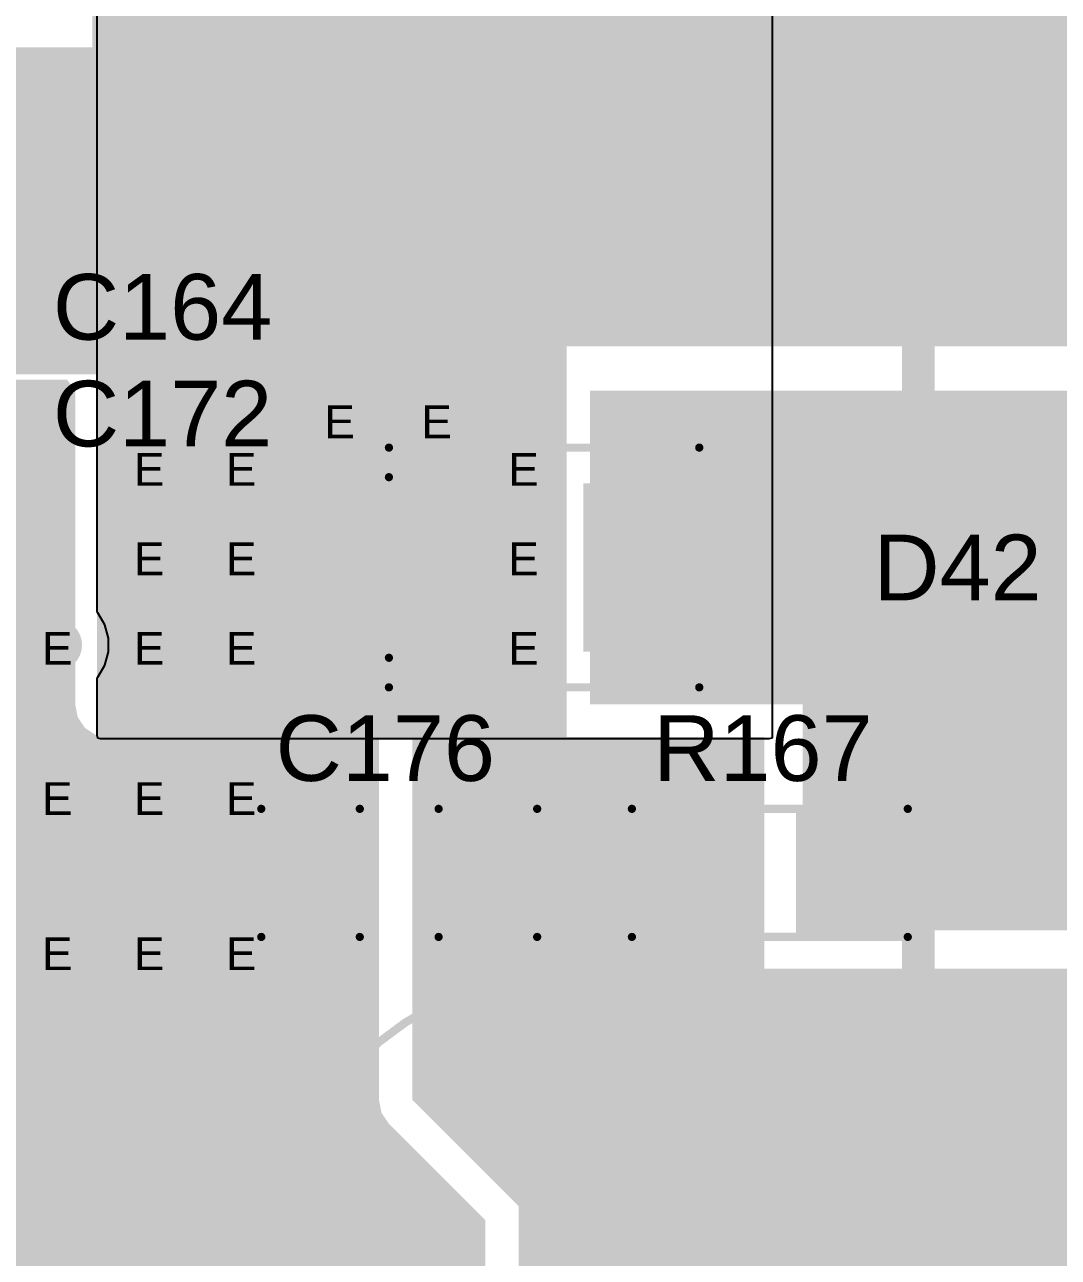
# Model space of a CAD drawing. Header units: inches. Extents: x 68 to 568, y 3 to 460.
# Drawn here: x 169.54 to 185.53, y 121.62 to 140.69 of the extents above; entities that cross this region are included whole.
import ezdxf

# ---------------------------------------------------------------- set-up
doc = ezdxf.new("R2010")
doc.units = ezdxf.units.IN
for name, color, linetype in [('Bottom Layer', 5, 'Continuous'), ('Bottom Solder', 6, 'Continuous'), ('Drill Drawing', 1, 'Continuous'), ('Layer 1', 16, 'Continuous'), ('Layer 2', 76, 'Continuous'), ('Multi-Layer', 9, 'Continuous'), ('Pad Holes', 156, 'Continuous'), ('Top Layer', 1, 'Continuous'), ('Top Overlay', 2, 'Continuous'), ('Top Paste', 8, 'Continuous'), ('Top Solder', 216, 'Continuous'), ('Via Holes', 16, 'Continuous')]:
    doc.layers.add(name, color=color, linetype=linetype)
doc.styles.add('Arial', font='', dxfattribs={"height": 0.2})
doc.styles.get('Arial').set_extended_font_data('Arial')

# ---------------------------------------------------------------- blocks, each defined once
blk = doc.blocks.new('R___1206_207')
at = {"layer": 'Top Layer'}
for points in [[(-2.032, 0.889), (-0.508, 0.889), (-0.508, -0.889), (-2.032, -0.889)], [(0.508, 0.889), (2.032, 0.889), (2.032, -0.889), (0.508, -0.889)]]:
    blk.add_hatch(color=1, dxfattribs=at).paths.add_polyline_path(points)
at = {"layer": 'Top Paste'}
for points in [[(-2.032, 0.889), (-0.508, 0.889), (-0.508, -0.889), (-2.032, -0.889)], [(0.508, 0.889), (2.032, 0.889), (2.032, -0.889), (0.508, -0.889)]]:
    blk.add_hatch(color=8, dxfattribs=at).paths.add_polyline_path(points)
at = {"layer": 'Top Solder'}
for points in [[(-2.1336, 0.9905999999999999), (-0.4064, 0.9905999999999999), (-0.4064, -0.9905999999999999), (-2.1336, -0.9905999999999999)], [(0.4064, 0.9905999999999999), (2.1336, 0.9905999999999999), (2.1336, -0.9905999999999999), (0.4064, -0.9905999999999999)]]:
    blk.add_hatch(color=216, dxfattribs=at).paths.add_polyline_path(points)
at = {"layer": 'Top Overlay'}
for points in [[(-2.1336, 0.9905999999999999, 0.127, 0.127, 0), (2.1336, 0.9905999999999999, 0.127, 0.127, 0)], [(-2.1336, -0.9905999999999999, 0.127, 0.127, 0), (-2.1336, 0.9905999999999999, 0.127, 0.127, 0)], [(2.1336, -0.9905999999999999, 0.127, 0.127, 0), (2.1336, 0.9905999999999999, 0.127, 0.127, 0)], [(-2.1336, -0.9905999999999999, 0.127, 0.127, 0), (2.1336, -0.9905999999999999, 0.127, 0.127, 0)]]:
    blk.add_lwpolyline(points, format="xyseb", dxfattribs=at)
for points in [[(-2.16535, 0.9905999999999999, 0.0635, 0.0635, 1), (-2.10185, 0.9905999999999999, 0.0635, 0.0635, 1)], [(-2.16535, 0.9905999999999999, 0.0635, 0.0635, 1), (-2.10185, 0.9905999999999999, 0.0635, 0.0635, 1)], [(2.10185, 0.9905999999999999, 0.0635, 0.0635, 1), (2.16535, 0.9905999999999999, 0.0635, 0.0635, 1)], [(2.10185, 0.9905999999999999, 0.0635, 0.0635, 1), (2.16535, 0.9905999999999999, 0.0635, 0.0635, 1)], [(-2.16535, -0.9905999999999999, 0.0635, 0.0635, 1), (-2.10185, -0.9905999999999999, 0.0635, 0.0635, 1)], [(-2.16535, -0.9905999999999999, 0.0635, 0.0635, 1), (-2.10185, -0.9905999999999999, 0.0635, 0.0635, 1)], [(2.10185, -0.9905999999999999, 0.0635, 0.0635, 1), (2.16535, -0.9905999999999999, 0.0635, 0.0635, 1)], [(2.10185, -0.9905999999999999, 0.0635, 0.0635, 1), (2.16535, -0.9905999999999999, 0.0635, 0.0635, 1)]]:
    blk.add_lwpolyline(points, format="xyseb", close=True, dxfattribs=at)
blk = doc.blocks.new('SMB__217')
at = {"layer": 'Top Layer'}
for points in [[(-3.70000022, -1.20000014), (-3.70000022, 1.20000014), (-0.90000074, 1.20000014), (-0.90000074, -1.20000014)], [(0.90000074, -1.20000014), (0.90000074, 1.20000014), (3.70000022, 1.20000014), (3.70000022, -1.20000014)]]:
    blk.add_hatch(color=1, dxfattribs=at).paths.add_polyline_path(points)
at = {"layer": 'Top Overlay'}
for points in [[(2.59094224, 1.24359924), (4.826142239999999, 1.24359924), (4.826142239999999, 1.90399924), (2.59094224, 1.90399924)], [(3.733942239999999, -1.65200076), (4.826142239999999, -1.65200076), (4.826142239999999, 1.34519924), (3.733942239999999, 1.34519924)], [(2.59094224, -1.90600076), (4.826142239999999, -1.90600076), (4.826142239999999, -1.24560076), (2.59094224, -1.24560076)]]:
    blk.add_hatch(color=2, dxfattribs=at).paths.add_polyline_path(points)
at = {"layer": 'Top Paste'}
for points in [[(-3.70000022, -1.20000014), (-3.70000022, 1.20000014), (-0.90000074, 1.20000014), (-0.90000074, -1.20000014)], [(0.90000074, -1.20000014), (0.90000074, 1.20000014), (3.70000022, 1.20000014), (3.70000022, -1.20000014)]]:
    blk.add_hatch(color=8, dxfattribs=at).paths.add_polyline_path(points)
at = {"layer": 'Top Solder'}
for points in [[(-3.80160022, -1.30160014), (-3.80160022, 1.30160014), (-0.7984007399999999, 1.30160014), (-0.7984007399999999, -1.30160014)], [(0.7984007399999999, -1.30160014), (0.7984007399999999, 1.30160014), (3.80160022, 1.30160014), (3.80160022, -1.30160014)]]:
    blk.add_hatch(color=216, dxfattribs=at).paths.add_polyline_path(points)
at = {"layer": 'Top Overlay'}
for points in [[(-2.2098, 1.397, 0.127, 0.127, 0), (-2.2098, 1.8542, 0.127, 0.127, 0)], [(-2.2098, 1.8542, 0.127, 0.127, 0), (2.5908, 1.8542, 0.127, 0.127, 0)], [(-2.2098, -1.8542, 0.127, 0.127, 0), (-2.2098, -1.397, 0.127, 0.127, 0)], [(-2.2098, -1.8542, 0.127, 0.127, 0), (2.5908, -1.8542, 0.127, 0.127, 0)]]:
    blk.add_lwpolyline(points, format="xyseb", dxfattribs=at)
for points in [[(-2.24155, 1.8542, 0.0635, 0.0635, 1), (-2.17805, 1.8542, 0.0635, 0.0635, 1)], [(-2.24155, 1.8542, 0.0635, 0.0635, 1), (-2.17805, 1.8542, 0.0635, 0.0635, 1)], [(2.55905, 1.8542, 0.0635, 0.0635, 1), (2.62255, 1.8542, 0.0635, 0.0635, 1)], [(-2.24155, 1.397, 0.0635, 0.0635, 1), (-2.17805, 1.397, 0.0635, 0.0635, 1)], [(-2.24155, -1.397, 0.0635, 0.0635, 1), (-2.17805, -1.397, 0.0635, 0.0635, 1)], [(-2.24155, -1.8542, 0.0635, 0.0635, 1), (-2.17805, -1.8542, 0.0635, 0.0635, 1)], [(-2.24155, -1.8542, 0.0635, 0.0635, 1), (-2.17805, -1.8542, 0.0635, 0.0635, 1)], [(2.55905, -1.8542, 0.0635, 0.0635, 1), (2.62255, -1.8542, 0.0635, 0.0635, 1)]]:
    blk.add_lwpolyline(points, format="xyseb", close=True, dxfattribs=at)
blk = doc.blocks.new('C___1206_240')
at = {"layer": 'Top Layer'}
for points in [[(-2.032, 0.889), (-0.508, 0.889), (-0.508, -0.889), (-2.032, -0.889)], [(0.508, 0.889), (2.032, 0.889), (2.032, -0.889), (0.508, -0.889)]]:
    blk.add_hatch(color=1, dxfattribs=at).paths.add_polyline_path(points)
at = {"layer": 'Top Paste'}
for points in [[(-2.032, 0.889), (-0.508, 0.889), (-0.508, -0.889), (-2.032, -0.889)], [(0.508, 0.889), (2.032, 0.889), (2.032, -0.889), (0.508, -0.889)]]:
    blk.add_hatch(color=8, dxfattribs=at).paths.add_polyline_path(points)
at = {"layer": 'Top Solder'}
for points in [[(-2.1336, 0.9905999999999999), (-0.4064, 0.9905999999999999), (-0.4064, -0.9905999999999999), (-2.1336, -0.9905999999999999)], [(0.4064, 0.9905999999999999), (2.1336, 0.9905999999999999), (2.1336, -0.9905999999999999), (0.4064, -0.9905999999999999)]]:
    blk.add_hatch(color=216, dxfattribs=at).paths.add_polyline_path(points)
at = {"layer": 'Top Overlay'}
for points in [[(-2.1336, -0.9905999999999999, 0.127, 0.127, 0), (-2.1336, 0.9905999999999999, 0.127, 0.127, 0)], [(-2.1336, 0.9905999999999999, 0.127, 0.127, 0), (-0.6096, 0.9905999999999999, 0.127, 0.127, 0)], [(0.6096, 0.9905999999999999, 0.127, 0.127, 0), (2.1336, 0.9905999999999999, 0.127, 0.127, 0)], [(2.1336, -0.9905999999999999, 0.127, 0.127, 0), (2.1336, 0.9905999999999999, 0.127, 0.127, 0)], [(-2.1336, -0.9905999999999999, 0.127, 0.127, 0), (-0.6096, -0.9905999999999999, 0.127, 0.127, 0)], [(0.6096, -0.9905999999999999, 0.127, 0.127, 0), (2.1336, -0.9905999999999999, 0.127, 0.127, 0)]]:
    blk.add_lwpolyline(points, format="xyseb", dxfattribs=at)
for points in [[(-2.16535, 0.9905999999999999, 0.0635, 0.0635, 1), (-2.10185, 0.9905999999999999, 0.0635, 0.0635, 1)], [(-2.16535, 0.9905999999999999, 0.0635, 0.0635, 1), (-2.10185, 0.9905999999999999, 0.0635, 0.0635, 1)], [(-0.64135, 0.9905999999999999, 0.0635, 0.0635, 1), (-0.57785, 0.9905999999999999, 0.0635, 0.0635, 1)], [(0.57785, 0.9905999999999999, 0.0635, 0.0635, 1), (0.64135, 0.9905999999999999, 0.0635, 0.0635, 1)], [(2.10185, 0.9905999999999999, 0.0635, 0.0635, 1), (2.16535, 0.9905999999999999, 0.0635, 0.0635, 1)], [(2.10185, 0.9905999999999999, 0.0635, 0.0635, 1), (2.16535, 0.9905999999999999, 0.0635, 0.0635, 1)], [(-2.16535, -0.9905999999999999, 0.0635, 0.0635, 1), (-2.10185, -0.9905999999999999, 0.0635, 0.0635, 1)], [(-2.16535, -0.9905999999999999, 0.0635, 0.0635, 1), (-2.10185, -0.9905999999999999, 0.0635, 0.0635, 1)], [(-0.64135, -0.9905999999999999, 0.0635, 0.0635, 1), (-0.57785, -0.9905999999999999, 0.0635, 0.0635, 1)], [(0.57785, -0.9905999999999999, 0.0635, 0.0635, 1), (0.64135, -0.9905999999999999, 0.0635, 0.0635, 1)], [(2.10185, -0.9905999999999999, 0.0635, 0.0635, 1), (2.16535, -0.9905999999999999, 0.0635, 0.0635, 1)], [(2.10185, -0.9905999999999999, 0.0635, 0.0635, 1), (2.16535, -0.9905999999999999, 0.0635, 0.0635, 1)]]:
    blk.add_lwpolyline(points, format="xyseb", close=True, dxfattribs=at)
blk = doc.blocks.new('EEUFR1V471B_241')
at = {"layer": 'Bottom Layer'}
h = blk.add_hatch(color=5, dxfattribs=at)
edge = h.paths.add_edge_path()
edge.add_arc((-2.499995, 0), 0.7999984, 0, 360)
h = blk.add_hatch(color=5, dxfattribs=at)
edge = h.paths.add_edge_path()
edge.add_arc((2.499995, 0), 0.7999984, 0, 360)
at = {"layer": 'Bottom Solder'}
h = blk.add_hatch(color=6, dxfattribs=at)
edge = h.paths.add_edge_path()
edge.add_arc((-2.499995, 0), 0.8499983, 0, 360)
h = blk.add_hatch(color=6, dxfattribs=at)
edge = h.paths.add_edge_path()
edge.add_arc((2.499995, 0), 0.8499983, 0, 360)
at = {"layer": 'Layer 1'}
h = blk.add_hatch(color=16, dxfattribs=at)
edge = h.paths.add_edge_path()
edge.add_arc((-2.499995, 0), 0.7999984, 0, 360)
h = blk.add_hatch(color=16, dxfattribs=at)
edge = h.paths.add_edge_path()
edge.add_arc((2.499995, 0), 0.7999984, 0, 360)
at = {"layer": 'Layer 2'}
h = blk.add_hatch(color=76, dxfattribs=at)
edge = h.paths.add_edge_path()
edge.add_arc((-2.499995, 0), 0.7999984, 0, 360)
h = blk.add_hatch(color=76, dxfattribs=at)
edge = h.paths.add_edge_path()
edge.add_arc((2.499995, 0), 0.7999984, 0, 360)
at = {"layer": 'Multi-Layer'}
h = blk.add_hatch(color=9, dxfattribs=at)
edge = h.paths.add_edge_path()
edge.add_arc((-2.499995, 0), 0.7999984, 0, 360)
h = blk.add_hatch(color=9, dxfattribs=at)
edge = h.paths.add_edge_path()
edge.add_arc((2.499995, 0), 0.7999984, 0, 360)
at = {"layer": 'Pad Holes'}
h = blk.add_hatch(color=7, dxfattribs=at)
edge = h.paths.add_edge_path()
edge.add_arc((-2.499995, 0), 0.499999, 0, 360)
h = blk.add_hatch(color=7, dxfattribs=at)
edge = h.paths.add_edge_path()
edge.add_arc((2.499995, 0), 0.499999, 0, 360)
at = {"layer": 'Top Layer'}
h = blk.add_hatch(color=1, dxfattribs=at)
edge = h.paths.add_edge_path()
edge.add_arc((-2.499995, 0), 0.7999984, 0, 360)
h = blk.add_hatch(color=1, dxfattribs=at)
edge = h.paths.add_edge_path()
edge.add_arc((2.499995, 0), 0.7999984, 0, 360)
at = {"layer": 'Top Overlay'}
blk.add_hatch(color=2, dxfattribs=at).paths.add_polyline_path([(3.556, 3.556), (3.556, -3.556), (4.318000000000001, -2.54), (4.826, -1.016), (4.97265452, 0.52333652), (4.826, 1.524)])
at = {"layer": 'Top Solder'}
h = blk.add_hatch(color=216, dxfattribs=at)
edge = h.paths.add_edge_path()
edge.add_arc((-2.499995, 0), 0.8499983, 0, 360)
h = blk.add_hatch(color=216, dxfattribs=at)
edge = h.paths.add_edge_path()
edge.add_arc((2.499995, 0), 0.8499983, 0, 360)
at = {"layer": 'Top Overlay'}
for points in [[(5.000116999999999, 0, 0.127, 0.127, 1), (-4.999863, 0, 0.127, 0.127, 1)], [(-4.1275, 0.7619999999999999, 0.127, 0.127, 1), (-4.0005, 0.7619999999999999, 0.127, 0.127, 1)], [(-5.031612999999999, 0, 0.0635, 0.0635, 1), (-4.968113, 0, 0.0635, 0.0635, 1)], [(-4.6355, 0, 0.127, 0.127, 1), (-4.5085, 0, 0.127, 0.127, 1)], [(-3.619499999999999, 0, 0.127, 0.127, 1), (-3.4925, 0, 0.127, 0.127, 1)], [(4.968367, 0, 0.0635, 0.0635, 1), (5.031867, 0, 0.0635, 0.0635, 1)], [(-4.1275, -0.7619999999999999, 0.127, 0.127, 1), (-4.0005, -0.7619999999999999, 0.127, 0.127, 1)]]:
    blk.add_lwpolyline(points, format="xyseb", close=True, dxfattribs=at)
for points in [[(-4.064, 0.7619999999999999, 0.254, 0.254, 0), (-4.064, -0.7619999999999999, 0.254, 0.254, 0)], [(-3.556, 0, 0.254, 0.254, 0), (-4.571999999999999, 0, 0.254, 0.254, 0)]]:
    blk.add_lwpolyline(points, format="xyseb", dxfattribs=at)

msp = doc.modelspace()

# ---------------------------------------------------------------- hatches: boundary and pattern name
at = {"layer": 'Bottom Layer'}
msp.add_hatch(color=5, dxfattribs=at).paths.add_polyline_path([(170.6626, 129.64131552), (177.927, 129.64131552), (177.927, 159.68951552), (170.6626, 159.68951552)])
h = msp.add_hatch(color=5, dxfattribs=at)
edge = h.paths.add_edge_path()
edge.add_arc((174.3964, 134.59445776), 0.2999994, 0, 360)
h = msp.add_hatch(color=5, dxfattribs=at)
edge = h.paths.add_edge_path()
edge.add_arc((175.895, 134.59445776), 0.2999994, 0, 360)
h = msp.add_hatch(color=5, dxfattribs=at)
edge = h.paths.add_edge_path()
edge.add_arc((171.45, 133.85791618), 0.2999994, 0, 360)
h = msp.add_hatch(color=5, dxfattribs=at)
edge = h.paths.add_edge_path()
edge.add_arc((172.8724, 133.85791618), 0.2999994, 0, 360)
h = msp.add_hatch(color=5, dxfattribs=at)
edge = h.paths.add_edge_path()
edge.add_arc((177.2395617, 133.85791618), 0.2999994, 0, 360)
h = msp.add_hatch(color=5, dxfattribs=at)
edge = h.paths.add_edge_path()
edge.add_arc((171.45, 132.4739159), 0.2999994, 0, 360)
h = msp.add_hatch(color=5, dxfattribs=at)
edge = h.paths.add_edge_path()
edge.add_arc((172.8724, 132.4739159), 0.2999994, 0, 360)
h = msp.add_hatch(color=5, dxfattribs=at)
edge = h.paths.add_edge_path()
edge.add_arc((177.2395617, 132.4739159), 0.2999994, 0, 360)
h = msp.add_hatch(color=5, dxfattribs=at)
edge = h.paths.add_edge_path()
edge.add_arc((170.0276, 131.08991562), 0.2999994, 0, 360)
h = msp.add_hatch(color=5, dxfattribs=at)
edge = h.paths.add_edge_path()
edge.add_arc((171.45, 131.08991562), 0.2999994, 0, 360)
h = msp.add_hatch(color=5, dxfattribs=at)
edge = h.paths.add_edge_path()
edge.add_arc((172.8724, 131.08991562), 0.2999994, 0, 360)
h = msp.add_hatch(color=5, dxfattribs=at)
edge = h.paths.add_edge_path()
edge.add_arc((177.2395617, 131.08991562), 0.2999994, 0, 360)
h = msp.add_hatch(color=5, dxfattribs=at)
edge = h.paths.add_edge_path()
edge.add_arc((170.0276, 128.7655159), 0.2999994, 0, 360)
h = msp.add_hatch(color=5, dxfattribs=at)
edge = h.paths.add_edge_path()
edge.add_arc((171.45, 128.7655159), 0.2999994, 0, 360)
h = msp.add_hatch(color=5, dxfattribs=at)
edge = h.paths.add_edge_path()
edge.add_arc((172.8724, 128.7655159), 0.2999994, 0, 360)
h = msp.add_hatch(color=5, dxfattribs=at)
edge = h.paths.add_edge_path()
edge.add_arc((170.0276, 126.36551562), 0.2999994, 0, 360)
h = msp.add_hatch(color=5, dxfattribs=at)
edge = h.paths.add_edge_path()
edge.add_arc((171.45, 126.36551562), 0.2999994, 0, 360)
h = msp.add_hatch(color=5, dxfattribs=at)
edge = h.paths.add_edge_path()
edge.add_arc((172.8724, 126.36551562), 0.2999994, 0, 360)
at = {"layer": 'Bottom Solder'}
h = msp.add_hatch(color=6, dxfattribs=at)
edge = h.paths.add_edge_path()
edge.add_arc((174.3964, 134.59445776), 0.4015993999999999, 0, 360)
h = msp.add_hatch(color=6, dxfattribs=at)
edge = h.paths.add_edge_path()
edge.add_arc((175.895, 134.59445776), 0.4015993999999999, 0, 360)
h = msp.add_hatch(color=6, dxfattribs=at)
edge = h.paths.add_edge_path()
edge.add_arc((171.45, 133.85791618), 0.4015993999999999, 0, 360)
h = msp.add_hatch(color=6, dxfattribs=at)
edge = h.paths.add_edge_path()
edge.add_arc((172.8724, 133.85791618), 0.4015993999999999, 0, 360)
h = msp.add_hatch(color=6, dxfattribs=at)
edge = h.paths.add_edge_path()
edge.add_arc((177.2395617, 133.85791618), 0.4015993999999999, 0, 360)
h = msp.add_hatch(color=6, dxfattribs=at)
edge = h.paths.add_edge_path()
edge.add_arc((171.45, 132.4739159), 0.4015993999999999, 0, 360)
h = msp.add_hatch(color=6, dxfattribs=at)
edge = h.paths.add_edge_path()
edge.add_arc((172.8724, 132.4739159), 0.4015993999999999, 0, 360)
h = msp.add_hatch(color=6, dxfattribs=at)
edge = h.paths.add_edge_path()
edge.add_arc((177.2395617, 132.4739159), 0.4015993999999999, 0, 360)
h = msp.add_hatch(color=6, dxfattribs=at)
edge = h.paths.add_edge_path()
edge.add_arc((170.0276, 131.08991562), 0.4015993999999999, 0, 360)
h = msp.add_hatch(color=6, dxfattribs=at)
edge = h.paths.add_edge_path()
edge.add_arc((171.45, 131.08991562), 0.4015993999999999, 0, 360)
h = msp.add_hatch(color=6, dxfattribs=at)
edge = h.paths.add_edge_path()
edge.add_arc((172.8724, 131.08991562), 0.4015993999999999, 0, 360)
h = msp.add_hatch(color=6, dxfattribs=at)
edge = h.paths.add_edge_path()
edge.add_arc((177.2395617, 131.08991562), 0.4015993999999999, 0, 360)
h = msp.add_hatch(color=6, dxfattribs=at)
edge = h.paths.add_edge_path()
edge.add_arc((170.0276, 128.7655159), 0.4015993999999999, 0, 360)
h = msp.add_hatch(color=6, dxfattribs=at)
edge = h.paths.add_edge_path()
edge.add_arc((171.45, 128.7655159), 0.4015993999999999, 0, 360)
h = msp.add_hatch(color=6, dxfattribs=at)
edge = h.paths.add_edge_path()
edge.add_arc((172.8724, 128.7655159), 0.4015993999999999, 0, 360)
h = msp.add_hatch(color=6, dxfattribs=at)
edge = h.paths.add_edge_path()
edge.add_arc((170.0276, 126.36551562), 0.4015993999999999, 0, 360)
h = msp.add_hatch(color=6, dxfattribs=at)
edge = h.paths.add_edge_path()
edge.add_arc((171.45, 126.36551562), 0.4015993999999999, 0, 360)
h = msp.add_hatch(color=6, dxfattribs=at)
edge = h.paths.add_edge_path()
edge.add_arc((172.8724, 126.36551562), 0.4015993999999999, 0, 360)
at = {"layer": 'Layer 1'}
h = msp.add_hatch(color=16, dxfattribs=at)
edge = h.paths.add_edge_path()
edge.add_arc((174.3964, 134.59445776), 0.2999994, 0, 360)
h = msp.add_hatch(color=16, dxfattribs=at)
edge = h.paths.add_edge_path()
edge.add_arc((175.895, 134.59445776), 0.2999994, 0, 360)
h = msp.add_hatch(color=16, dxfattribs=at)
edge = h.paths.add_edge_path()
edge.add_arc((171.45, 133.85791618), 0.2999994, 0, 360)
h = msp.add_hatch(color=16, dxfattribs=at)
edge = h.paths.add_edge_path()
edge.add_arc((172.8724, 133.85791618), 0.2999994, 0, 360)
h = msp.add_hatch(color=16, dxfattribs=at)
edge = h.paths.add_edge_path()
edge.add_arc((177.2395617, 133.85791618), 0.2999994, 0, 360)
h = msp.add_hatch(color=16, dxfattribs=at)
edge = h.paths.add_edge_path()
edge.add_arc((171.45, 132.4739159), 0.2999994, 0, 360)
h = msp.add_hatch(color=16, dxfattribs=at)
edge = h.paths.add_edge_path()
edge.add_arc((172.8724, 132.4739159), 0.2999994, 0, 360)
h = msp.add_hatch(color=16, dxfattribs=at)
edge = h.paths.add_edge_path()
edge.add_arc((177.2395617, 132.4739159), 0.2999994, 0, 360)
h = msp.add_hatch(color=16, dxfattribs=at)
edge = h.paths.add_edge_path()
edge.add_arc((170.0276, 131.08991562), 0.2999994, 0, 360)
h = msp.add_hatch(color=16, dxfattribs=at)
edge = h.paths.add_edge_path()
edge.add_arc((171.45, 131.08991562), 0.2999994, 0, 360)
h = msp.add_hatch(color=16, dxfattribs=at)
edge = h.paths.add_edge_path()
edge.add_arc((172.8724, 131.08991562), 0.2999994, 0, 360)
h = msp.add_hatch(color=16, dxfattribs=at)
edge = h.paths.add_edge_path()
edge.add_arc((177.2395617, 131.08991562), 0.2999994, 0, 360)
h = msp.add_hatch(color=16, dxfattribs=at)
edge = h.paths.add_edge_path()
edge.add_arc((170.0276, 128.7655159), 0.2999994, 0, 360)
h = msp.add_hatch(color=16, dxfattribs=at)
edge = h.paths.add_edge_path()
edge.add_arc((171.45, 128.7655159), 0.2999994, 0, 360)
h = msp.add_hatch(color=16, dxfattribs=at)
edge = h.paths.add_edge_path()
edge.add_arc((172.8724, 128.7655159), 0.2999994, 0, 360)
h = msp.add_hatch(color=16, dxfattribs=at)
edge = h.paths.add_edge_path()
edge.add_arc((170.0276, 126.36551562), 0.2999994, 0, 360)
h = msp.add_hatch(color=16, dxfattribs=at)
edge = h.paths.add_edge_path()
edge.add_arc((171.45, 126.36551562), 0.2999994, 0, 360)
h = msp.add_hatch(color=16, dxfattribs=at)
edge = h.paths.add_edge_path()
edge.add_arc((172.8724, 126.36551562), 0.2999994, 0, 360)
at = {"layer": 'Layer 2'}
h = msp.add_hatch(color=76, dxfattribs=at)
edge = h.paths.add_edge_path()
edge.add_arc((174.3964, 134.59445776), 0.2999994, 0, 360)
h = msp.add_hatch(color=76, dxfattribs=at)
edge = h.paths.add_edge_path()
edge.add_arc((175.895, 134.59445776), 0.2999994, 0, 360)
h = msp.add_hatch(color=76, dxfattribs=at)
edge = h.paths.add_edge_path()
edge.add_arc((171.45, 133.85791618), 0.2999994, 0, 360)
h = msp.add_hatch(color=76, dxfattribs=at)
edge = h.paths.add_edge_path()
edge.add_arc((172.8724, 133.85791618), 0.2999994, 0, 360)
h = msp.add_hatch(color=76, dxfattribs=at)
edge = h.paths.add_edge_path()
edge.add_arc((177.2395617, 133.85791618), 0.2999994, 0, 360)
h = msp.add_hatch(color=76, dxfattribs=at)
edge = h.paths.add_edge_path()
edge.add_arc((171.45, 132.4739159), 0.2999994, 0, 360)
h = msp.add_hatch(color=76, dxfattribs=at)
edge = h.paths.add_edge_path()
edge.add_arc((172.8724, 132.4739159), 0.2999994, 0, 360)
h = msp.add_hatch(color=76, dxfattribs=at)
edge = h.paths.add_edge_path()
edge.add_arc((177.2395617, 132.4739159), 0.2999994, 0, 360)
h = msp.add_hatch(color=76, dxfattribs=at)
edge = h.paths.add_edge_path()
edge.add_arc((170.0276, 131.08991562), 0.2999994, 0, 360)
h = msp.add_hatch(color=76, dxfattribs=at)
edge = h.paths.add_edge_path()
edge.add_arc((171.45, 131.08991562), 0.2999994, 0, 360)
h = msp.add_hatch(color=76, dxfattribs=at)
edge = h.paths.add_edge_path()
edge.add_arc((172.8724, 131.08991562), 0.2999994, 0, 360)
h = msp.add_hatch(color=76, dxfattribs=at)
edge = h.paths.add_edge_path()
edge.add_arc((177.2395617, 131.08991562), 0.2999994, 0, 360)
h = msp.add_hatch(color=76, dxfattribs=at)
edge = h.paths.add_edge_path()
edge.add_arc((170.0276, 128.7655159), 0.2999994, 0, 360)
h = msp.add_hatch(color=76, dxfattribs=at)
edge = h.paths.add_edge_path()
edge.add_arc((171.45, 128.7655159), 0.2999994, 0, 360)
h = msp.add_hatch(color=76, dxfattribs=at)
edge = h.paths.add_edge_path()
edge.add_arc((172.8724, 128.7655159), 0.2999994, 0, 360)
h = msp.add_hatch(color=76, dxfattribs=at)
edge = h.paths.add_edge_path()
edge.add_arc((170.0276, 126.36551562), 0.2999994, 0, 360)
h = msp.add_hatch(color=76, dxfattribs=at)
edge = h.paths.add_edge_path()
edge.add_arc((171.45, 126.36551562), 0.2999994, 0, 360)
h = msp.add_hatch(color=76, dxfattribs=at)
edge = h.paths.add_edge_path()
edge.add_arc((172.8724, 126.36551562), 0.2999994, 0, 360)
at = {"layer": 'Top Layer'}
for points in [[(219.202, 152.50131552), (192.659, 152.50131552), (192.659, 135.71191552), (167.259, 135.71191552), (167.259, 140.33471552), (170.5864, 140.33471552), (170.5864, 151.12971552), (183.4388, 151.12971552), (183.4388, 163.57571552), (183.4388, 163.576), (219.202, 163.576)], [(170.32459204, 135.03688766), (170.32244828, 135.02611552), (170.32244828, 130.17471552), (170.36187416, 129.97650408), (170.47415232, 129.80846784), (170.64218856, 129.69618968), (170.8404, 129.6567638), (175.02144828, 129.6567638), (175.02144828, 124.05331552), (175.06087416, 123.85510154), (175.17315232, 123.68706784), (175.17315994, 123.68706276), (176.6648486, 122.19537156), (176.6648486, 110.33331756), (176.70427448, 110.13510612), (176.81655264, 109.96706988), (176.89461954, 109.88900298), (176.81685744, 109.70126904), (173.85759996, 109.70126904), (173.65938852, 109.66184316), (173.49135228, 109.549565), (173.37907412, 109.38152876), (173.33964824, 109.18331732), (173.33964824, 103.86031552), (172.11697606, 103.86031552), (172.11697606, 114.78231552), (172.09078866, 114.98123816), (172.014007, 115.16660482), (171.89186602, 115.32578154), (170.77426602, 116.44338154), (170.72975252, 116.47753946), (170.79872876, 116.68073946), (172.82209784, 116.68073946), (172.9692248, 116.64131612), (173.1819752, 116.64131612), (173.38747644, 116.69638078), (173.57172296, 116.80275598), (173.72215954, 116.95319256), (173.82853474, 117.13743908), (173.8835994, 117.34294032), (173.8835994, 117.55569072), (173.82853474, 117.76119196), (173.72215954, 117.94543848), (173.57172296, 118.09587506), (173.38747644, 118.20225026), (173.1819752, 118.25731492), (172.9692248, 118.25731492), (172.82209784, 118.21789158), (164.56662032, 118.21789158), (164.5666, 118.21789412), (164.36767736, 118.19170418), (164.18231324, 118.11492506), (164.15470852, 118.093744), (164.02044158, 118.24684504), (165.99834466, 120.22474812), (165.99835482, 120.22475574), (166.1204958, 120.38393246), (166.19727746, 120.56929912), (166.22346486, 120.76822176), (166.22346486, 128.91229488), (166.22346486, 130.34063848), (166.40137408, 130.44335608), (166.55181066, 130.59379266), (166.65818586, 130.77803918), (166.71325052, 130.98354042), (166.71325052, 131.19629082), (166.67382718, 131.34341778), (166.67382718, 135.1939638), (170.19567942, 135.1939638)], [(177.66810288, 135.02611552), (170.8404, 135.02611552), (170.8404, 130.17471552), (177.66810288, 130.17471552)], [(178.28530256, 130.17471552), (192.659, 130.17471552), (192.659, 135.02611552), (178.28530256, 135.02611552)], [(181.5753417, 126.67651576), (192.65899746, 126.67651576), (192.65899746, 135.02611552), (181.5753417, 135.02611552)], [(180.98280288, 126.08531552), (192.659, 126.08531552), (192.659, 109.82091574), (180.40780276, 109.82091574), (179.83280264, 109.24591562), (179.83280264, 105.63261576), (178.2826, 105.63261576), (178.2826, 109.23351788), (177.18280032, 110.33331756), (177.18280032, 122.4099152), (175.5394, 124.05331552), (175.5394, 129.66671552), (180.98280288, 129.66671552)]]:
    msp.add_hatch(color=1, dxfattribs=at).paths.add_polyline_path(points)
h = msp.add_hatch(color=1, dxfattribs=at)
edge = h.paths.add_edge_path()
edge.add_arc((174.3964, 134.59445776), 0.2999994, 0, 360)
h = msp.add_hatch(color=1, dxfattribs=at)
edge = h.paths.add_edge_path()
edge.add_arc((175.895, 134.59445776), 0.2999994, 0, 360)
h = msp.add_hatch(color=1, dxfattribs=at)
edge = h.paths.add_edge_path()
edge.add_arc((171.45, 133.85791618), 0.2999994, 0, 360)
h = msp.add_hatch(color=1, dxfattribs=at)
edge = h.paths.add_edge_path()
edge.add_arc((172.8724, 133.85791618), 0.2999994, 0, 360)
h = msp.add_hatch(color=1, dxfattribs=at)
edge = h.paths.add_edge_path()
edge.add_arc((177.2395617, 133.85791618), 0.2999994, 0, 360)
h = msp.add_hatch(color=1, dxfattribs=at)
edge = h.paths.add_edge_path()
edge.add_arc((171.45, 132.4739159), 0.2999994, 0, 360)
h = msp.add_hatch(color=1, dxfattribs=at)
edge = h.paths.add_edge_path()
edge.add_arc((172.8724, 132.4739159), 0.2999994, 0, 360)
h = msp.add_hatch(color=1, dxfattribs=at)
edge = h.paths.add_edge_path()
edge.add_arc((177.2395617, 132.4739159), 0.2999994, 0, 360)
h = msp.add_hatch(color=1, dxfattribs=at)
edge = h.paths.add_edge_path()
edge.add_arc((170.0276, 131.08991562), 0.2999994, 0, 360)
h = msp.add_hatch(color=1, dxfattribs=at)
edge = h.paths.add_edge_path()
edge.add_arc((171.45, 131.08991562), 0.2999994, 0, 360)
h = msp.add_hatch(color=1, dxfattribs=at)
edge = h.paths.add_edge_path()
edge.add_arc((172.8724, 131.08991562), 0.2999994, 0, 360)
h = msp.add_hatch(color=1, dxfattribs=at)
edge = h.paths.add_edge_path()
edge.add_arc((177.2395617, 131.08991562), 0.2999994, 0, 360)
h = msp.add_hatch(color=1, dxfattribs=at)
edge = h.paths.add_edge_path()
edge.add_arc((170.0276, 128.7655159), 0.2999994, 0, 360)
h = msp.add_hatch(color=1, dxfattribs=at)
edge = h.paths.add_edge_path()
edge.add_arc((171.45, 128.7655159), 0.2999994, 0, 360)
h = msp.add_hatch(color=1, dxfattribs=at)
edge = h.paths.add_edge_path()
edge.add_arc((172.8724, 128.7655159), 0.2999994, 0, 360)
h = msp.add_hatch(color=1, dxfattribs=at)
edge = h.paths.add_edge_path()
edge.add_arc((170.0276, 126.36551562), 0.2999994, 0, 360)
h = msp.add_hatch(color=1, dxfattribs=at)
edge = h.paths.add_edge_path()
edge.add_arc((171.45, 126.36551562), 0.2999994, 0, 360)
h = msp.add_hatch(color=1, dxfattribs=at)
edge = h.paths.add_edge_path()
edge.add_arc((172.8724, 126.36551562), 0.2999994, 0, 360)
at = {"layer": 'Top Solder'}
h = msp.add_hatch(color=216, dxfattribs=at)
edge = h.paths.add_edge_path()
edge.add_arc((174.3964, 134.59445776), 0.4015993999999999, 0, 360)
h = msp.add_hatch(color=216, dxfattribs=at)
edge = h.paths.add_edge_path()
edge.add_arc((175.895, 134.59445776), 0.4015993999999999, 0, 360)
h = msp.add_hatch(color=216, dxfattribs=at)
edge = h.paths.add_edge_path()
edge.add_arc((171.45, 133.85791618), 0.4015993999999999, 0, 360)
h = msp.add_hatch(color=216, dxfattribs=at)
edge = h.paths.add_edge_path()
edge.add_arc((172.8724, 133.85791618), 0.4015993999999999, 0, 360)
h = msp.add_hatch(color=216, dxfattribs=at)
edge = h.paths.add_edge_path()
edge.add_arc((177.2395617, 133.85791618), 0.4015993999999999, 0, 360)
h = msp.add_hatch(color=216, dxfattribs=at)
edge = h.paths.add_edge_path()
edge.add_arc((171.45, 132.4739159), 0.4015993999999999, 0, 360)
h = msp.add_hatch(color=216, dxfattribs=at)
edge = h.paths.add_edge_path()
edge.add_arc((172.8724, 132.4739159), 0.4015993999999999, 0, 360)
h = msp.add_hatch(color=216, dxfattribs=at)
edge = h.paths.add_edge_path()
edge.add_arc((177.2395617, 132.4739159), 0.4015993999999999, 0, 360)
h = msp.add_hatch(color=216, dxfattribs=at)
edge = h.paths.add_edge_path()
edge.add_arc((170.0276, 131.08991562), 0.4015993999999999, 0, 360)
h = msp.add_hatch(color=216, dxfattribs=at)
edge = h.paths.add_edge_path()
edge.add_arc((171.45, 131.08991562), 0.4015993999999999, 0, 360)
h = msp.add_hatch(color=216, dxfattribs=at)
edge = h.paths.add_edge_path()
edge.add_arc((172.8724, 131.08991562), 0.4015993999999999, 0, 360)
h = msp.add_hatch(color=216, dxfattribs=at)
edge = h.paths.add_edge_path()
edge.add_arc((177.2395617, 131.08991562), 0.4015993999999999, 0, 360)
h = msp.add_hatch(color=216, dxfattribs=at)
edge = h.paths.add_edge_path()
edge.add_arc((170.0276, 128.7655159), 0.4015993999999999, 0, 360)
h = msp.add_hatch(color=216, dxfattribs=at)
edge = h.paths.add_edge_path()
edge.add_arc((171.45, 128.7655159), 0.4015993999999999, 0, 360)
h = msp.add_hatch(color=216, dxfattribs=at)
edge = h.paths.add_edge_path()
edge.add_arc((172.8724, 128.7655159), 0.4015993999999999, 0, 360)
h = msp.add_hatch(color=216, dxfattribs=at)
edge = h.paths.add_edge_path()
edge.add_arc((170.0276, 126.36551562), 0.4015993999999999, 0, 360)
h = msp.add_hatch(color=216, dxfattribs=at)
edge = h.paths.add_edge_path()
edge.add_arc((171.45, 126.36551562), 0.4015993999999999, 0, 360)
h = msp.add_hatch(color=216, dxfattribs=at)
edge = h.paths.add_edge_path()
edge.add_arc((172.8724, 126.36551562), 0.4015993999999999, 0, 360)
at = {"layer": 'Via Holes'}
h = msp.add_hatch(color=7, dxfattribs=at)
edge = h.paths.add_edge_path()
edge.add_arc((174.3964, 134.59445776), 0.1499997, 0, 360)
h = msp.add_hatch(color=7, dxfattribs=at)
edge = h.paths.add_edge_path()
edge.add_arc((175.895, 134.59445776), 0.1499997, 0, 360)
h = msp.add_hatch(color=7, dxfattribs=at)
edge = h.paths.add_edge_path()
edge.add_arc((171.45, 133.85791618), 0.1499997, 0, 360)
h = msp.add_hatch(color=7, dxfattribs=at)
edge = h.paths.add_edge_path()
edge.add_arc((172.8724, 133.85791618), 0.1499997, 0, 360)
h = msp.add_hatch(color=7, dxfattribs=at)
edge = h.paths.add_edge_path()
edge.add_arc((177.2395617, 133.85791618), 0.1499997, 0, 360)
h = msp.add_hatch(color=7, dxfattribs=at)
edge = h.paths.add_edge_path()
edge.add_arc((171.45, 132.4739159), 0.1499997, 0, 360)
h = msp.add_hatch(color=7, dxfattribs=at)
edge = h.paths.add_edge_path()
edge.add_arc((172.8724, 132.4739159), 0.1499997, 0, 360)
h = msp.add_hatch(color=7, dxfattribs=at)
edge = h.paths.add_edge_path()
edge.add_arc((177.2395617, 132.4739159), 0.1499997, 0, 360)
h = msp.add_hatch(color=7, dxfattribs=at)
edge = h.paths.add_edge_path()
edge.add_arc((170.0276, 131.08991562), 0.1499997, 0, 360)
h = msp.add_hatch(color=7, dxfattribs=at)
edge = h.paths.add_edge_path()
edge.add_arc((171.45, 131.08991562), 0.1499997, 0, 360)
h = msp.add_hatch(color=7, dxfattribs=at)
edge = h.paths.add_edge_path()
edge.add_arc((172.8724, 131.08991562), 0.1499997, 0, 360)
h = msp.add_hatch(color=7, dxfattribs=at)
edge = h.paths.add_edge_path()
edge.add_arc((177.2395617, 131.08991562), 0.1499997, 0, 360)
h = msp.add_hatch(color=7, dxfattribs=at)
edge = h.paths.add_edge_path()
edge.add_arc((170.0276, 128.7655159), 0.1499997, 0, 360)
h = msp.add_hatch(color=7, dxfattribs=at)
edge = h.paths.add_edge_path()
edge.add_arc((171.45, 128.7655159), 0.1499997, 0, 360)
h = msp.add_hatch(color=7, dxfattribs=at)
edge = h.paths.add_edge_path()
edge.add_arc((172.8724, 128.7655159), 0.1499997, 0, 360)
h = msp.add_hatch(color=7, dxfattribs=at)
edge = h.paths.add_edge_path()
edge.add_arc((170.0276, 126.36551562), 0.1499997, 0, 360)
h = msp.add_hatch(color=7, dxfattribs=at)
edge = h.paths.add_edge_path()
edge.add_arc((171.45, 126.36551562), 0.1499997, 0, 360)
h = msp.add_hatch(color=7, dxfattribs=at)
edge = h.paths.add_edge_path()
edge.add_arc((172.8724, 126.36551562), 0.1499997, 0, 360)

# ---------------------------------------------------------------- linework, layer by layer
at = {"layer": 'Bottom Layer'}
for p, q in [((181.102, 157.83531552), (181.102, 129.6592276)), ((170.6626, 140.59369138), (170.66259746, 151.0656491)), ((170.66259746, 140.59368376), (170.6626, 140.59369138)), ((170.6626, 134.765542), (170.66259746, 140.59368376)), ((170.6626, 134.76553946), (170.6626, 134.765542)), ((170.6626, 131.59759812), (170.6626, 134.76553946)), ((170.67415954, 131.58603858), (170.6626, 131.59759812)), ((170.78053474, 131.40179206), (170.67415954, 131.58603858)), ((170.8355994, 131.19629082), (170.78053474, 131.40179206)), ((170.8355994, 130.98354042), (170.8355994, 131.19629082)), ((170.78053474, 130.77803918), (170.8355994, 130.98354042)), ((170.67415954, 130.59379266), (170.78053474, 130.77803918)), ((170.6626, 130.58223312), (170.67415954, 130.59379266)), ((170.6626, 129.69232888), (170.6626, 130.58223312)), ((170.67106328, 129.6497788), (170.6626, 129.69232888)), ((170.71361336, 129.64131552), (170.67106328, 129.6497788)), ((181.05098664, 129.64131552), (170.71361336, 129.64131552)), ((181.09601576, 129.65027156), (181.05098664, 129.64131552)), ((181.102, 129.6592276), (181.09601576, 129.65027156))]:
    msp.add_line(p, q, dxfattribs=at)
for points in [[(183.36479456, 119.02645232, 0.508, 0.508, 0), (183.36479456, 163.21792096, 0.508, 0.508, 0)], [(165.6842, 135.53411552, 0.508, 0.508, 0), (171.958, 135.53411552, 0.508, 0.508, 0)], [(175.42436848, 135.30510912, 0.508, 0.508, 0), (177.2395617, 133.4899159, 0.508, 0.508, 0)], [(177.2395617, 131.08991562, 0.508, 0.508, 0), (177.2657618, 131.06371552, 0.508, 0.508, 0)]]:
    msp.add_lwpolyline(points, format="xyseb", dxfattribs=at)
for points in [[(171.831, 135.53411552, 0.254, 0.254, 1), (172.085, 135.53411552, 0.254, 0.254, 1)], [(175.29736848, 135.30510912, 0.254, 0.254, 1), (175.55136848, 135.30510912, 0.254, 0.254, 1)], [(177.1125617, 133.4899159, 0.254, 0.254, 1), (177.3665617, 133.4899159, 0.254, 0.254, 1)], [(177.1125617, 131.08991562, 0.254, 0.254, 1), (177.3665617, 131.08991562, 0.254, 0.254, 1)], [(177.1387618, 131.06371552, 0.254, 0.254, 1), (177.3927618, 131.06371552, 0.254, 0.254, 1)]]:
    msp.add_lwpolyline(points, format="xyseb", close=True, dxfattribs=at)

# ---------------------------------------------------------------- block references
for name, p in [('SMB__217', (177.38530182, 132.28991576)), ('C___1206_240', (175.3345617, 127.56551576)), ('R___1206_207', (181.0673417, 127.56551576))]:
    msp.add_blockref(name, p)
at = {"rotation": 180}
msp.add_blockref('EEUFR1V471B_241', (178.2010787, 121.08851576), dxfattribs=at)

# ---------------------------------------------------------------- texts
at = {"layer": 'Drill Drawing', "style": 'Arial'}
for p in [(174.1763217, 134.28974158), (175.6749217, 134.28974158), (171.2299217, 133.5532), (172.6523217, 133.5532), (177.0194834, 133.5532), (171.2299217, 132.16919972), (172.6523217, 132.16919972), (177.0194834, 132.16919972), (169.8075217, 130.78519944), (171.2299217, 130.78519944), (172.6523217, 130.78519944), (177.0194834, 130.78519944), (169.8075217, 128.46079972), (171.2299217, 128.46079972), (172.6523217, 128.46079972), (169.8075217, 126.06079944), (171.2299217, 126.06079944), (172.6523217, 126.06079944)]:
    msp.add_text('E', height=0.508, dxfattribs=at).set_placement(p)
at = {"layer": 'Top Overlay', "style": 'Arial'}
for s, p in [('C164', (169.97737404, 135.8139651)), ('C172', (169.97737404, 134.1629651)), ('D42', (182.66877106, 131.78208086)), ('C176', (173.42298564, 128.98808086)), ('R167', (179.26451574, 128.98808086))]:
    msp.add_text(s, height=1.016, dxfattribs=at).set_placement(p)

doc.saveas('drawing.dxf')
